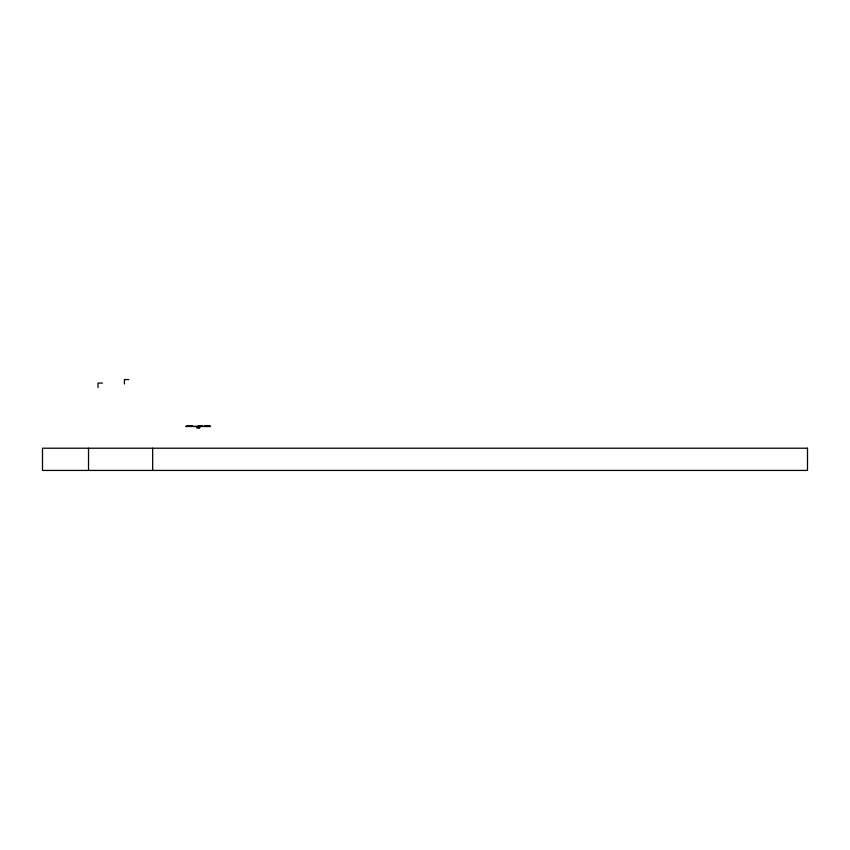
<?xml version="1.0" encoding="UTF-8"?>
<svg xmlns="http://www.w3.org/2000/svg" width="850" height="850" viewBox="0 0 850 850"><rect width="100%" height="100%" fill="white"/><g stroke="black" fill="none" stroke-linecap="round" stroke-linejoin="round"><path stroke-width="1.27" d="M128.871 379.567L124.429 379.567L124.429 384.019M102.489 383.074L98.037 383.074L98.037 387.526M198.146 425.829L202.279 425.829M185.736 426.381L210.556 426.381M185.736 426.509L210.556 426.509M197.476 426.732L198.815 426.732M196.786 426.87L199.846 426.87M199.846 427.624L197.869 427.624L197.869 426.87M196.764 427.933L199.527 427.933M198.507 426.87L198.602 427.624M152.671 448.216L152.671 470.433M88.517 448.216L88.517 470.433M191.919 425.839L186.586 426.339L191.919 425.839M209.706 425.839L204.372 426.339L209.706 425.839M807.5 448.216L42.5 448.216L42.5 470.433L807.5 470.433L807.5 448.216"/></g></svg>
